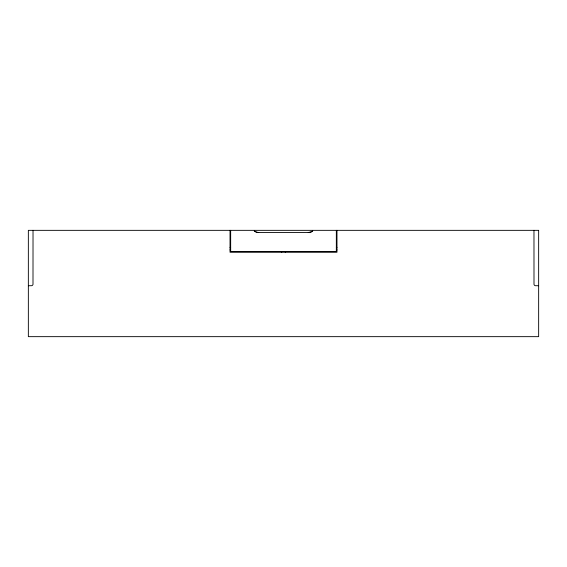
<?xml version="1.0" encoding="UTF-8"?>
<svg xmlns="http://www.w3.org/2000/svg" width="567" height="567" viewBox="0 0 567 567"><rect width="100%" height="100%" fill="white"/><g stroke="black" fill="none" stroke-linecap="round" stroke-linejoin="round"><path stroke-width="0.85" d="M533.972 230.344L534.001 284.343A1.701 1.701 0 0 0 535.361 285.704L538.65 285.733M33.028 230.344L32.999 284.343A1.701 1.701 0 0 1 31.639 285.704L28.35 285.733M308.242 232.47C309.802 233.547 313.842 229.791 312.615 231.123L311.545 231.846L308.242 232.47L258.758 232.47C257.12 233.377 253.187 229.855 254.385 231.123L256.22 232.123L258.758 232.47M230.025 247.354L230.663 247.354M336.337 247.354L336.975 247.354M230.025 249.905L230.663 249.905M336.337 249.905L336.975 249.905M336.975 230.344L336.975 252.244L230.025 252.244L230.025 230.344M336.337 230.344L336.337 251.606L230.663 251.606L230.663 230.344M285.307 251.606L285.307 252.244M281.693 251.606L281.693 252.244M538.65 230.344L28.35 230.344L28.35 336.656L538.65 336.656L538.65 230.344"/></g></svg>
